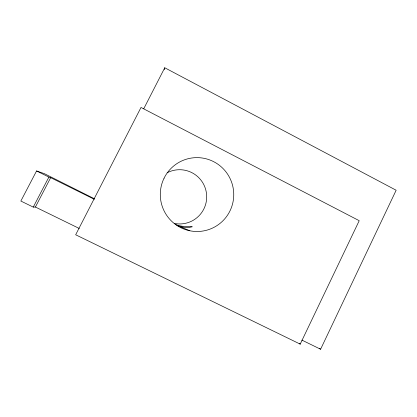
<?xml version="1.0" encoding="UTF-8"?>
<svg xmlns="http://www.w3.org/2000/svg" width="417" height="417" viewBox="0 0 417 417"><rect width="100%" height="100%" fill="white"/><g stroke="black" fill="none" stroke-linecap="round" stroke-linejoin="round"><path stroke-width="0.63" d="M164.293 69.649L164.757 67.763L396.15 190.246L320.6 349.238L301.882 340.1M300.214 344.129L359.219 220.697L141.009 107.456L75.675 234.771L300.214 344.129L299.239 343.321M143.74 108.769L164.757 67.763M94.492 198.805L44.332 173.644L36.566 170.954L20.85 201.046L33.261 207.108L48.888 177.069L50.681 177.652L94.263 199.263M33.261 207.108L35.403 207.035L50.681 177.652M175.573 224.528C180.472 226.395 185.987 227.01 191.184 226.327L192.341 226.775C187.316 228.229 181.848 227.39 177.069 225.425L189.85 230.778M35.403 207.035L79.277 228.474M36.566 170.954L48.888 177.069M319.573 348.445L320.6 349.238M174.29 223.418A27.126 27.063 79.6 0 0 203.85 208.974A27.126 27.058 80.3 0 0 167.123 172.779M164.074 178.179A36.941 36.722 81.9 0 0 199.43 231.425A36.941 36.722 81.9 0 0 227.552 174.087A36.941 36.722 81.9 0 0 164.074 178.179"/></g></svg>
